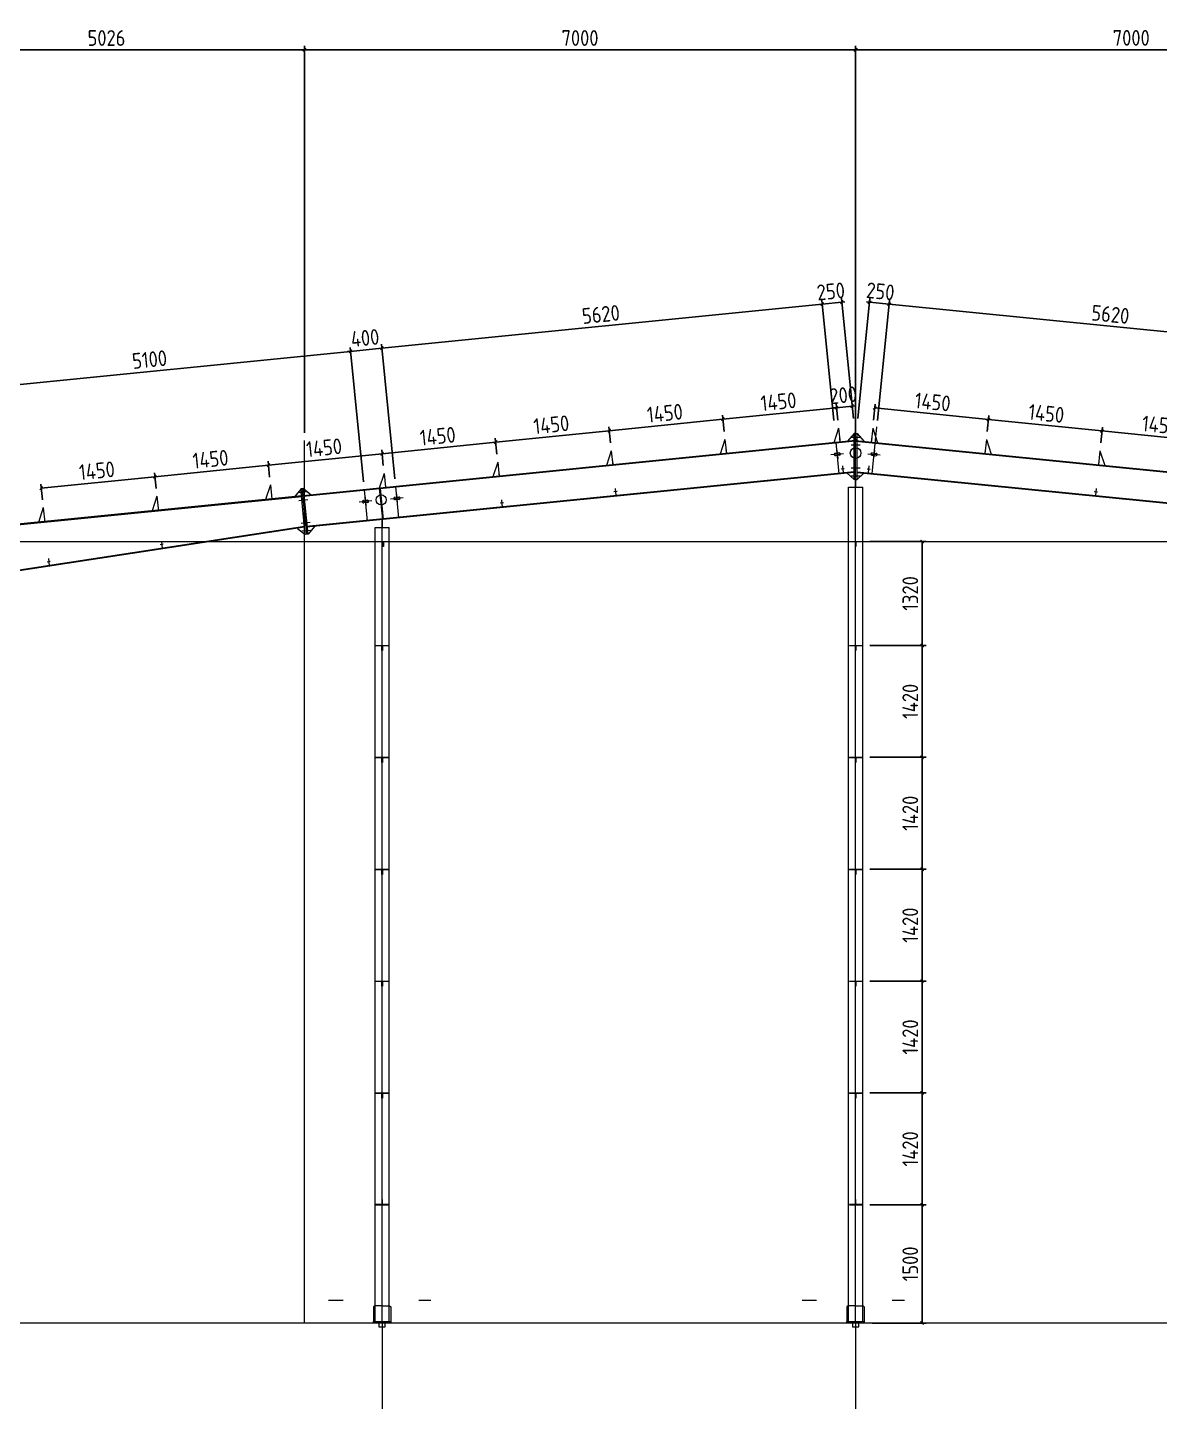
# Model space of a CAD drawing. Extents: x 485428 to 797698, y 56414 to 211814.
# Drawn here: x 643786 to 658162, y 91900 to 109341 of the extents above; entities that cross this region are included whole.
import ezdxf

# ---------------------------------------------------------------- set-up
doc = ezdxf.new("R2010")
doc.units = 0
doc.header["$LTSCALE"] = 1000
doc.header["$MEASUREMENT"] = 0
doc.layers.add('AXIS', color=3, linetype='Continuous')
doc.layers.add('DOTE', color=1, linetype='Continuous')
doc.styles.get("Standard").update_dxf_attribs({"font": 'gbenor.shx', "bigfont": 'gbcbig.shx'})
doc.dimstyles.get("Standard").update_dxf_attribs({"dimscale": 100, "dimtxt": 2, "dimasz": 0.4, "dimexe": 0.5, "dimexo": 1, "dimgap": 0.5, "dimtad": 1, "dimdec": 0, "dimzin": 0, "dimdsep": 46, "dimtxsty": 'Standard', "dimblk": 'ARCHTICK', "dimcen": 0.09, "dimadec": 0, "dimazin": 0, "dimtfac": 1, "dimtdec": 0, "dimtix": 1, "dimtmove": 2, "dimatfit": 3, "dimfxl": 1, "dimtolj": 1, "dimtzin": 0, "dimarcsym": 0})

# ---------------------------------------------------------------- blocks, each defined once
blk = doc.blocks.new('_ArchTick')
at = {"color": 0, "linetype": 'ByBlock', "const_width": 0.4}
blk.add_lwpolyline([(-0.5, -0.5), (0.5, 0.5)], dxfattribs=at)
blk = doc.blocks.new('*D116')
at = {"color": 3, "lineweight": -2}
for p, q in [((642277, 105797), (642277, 109107)), ((642277, 109057), (647303, 109057)), ((647303, 104197), (647303, 109107))]:
    blk.add_line(p, q, dxfattribs=at)
at = {"layer": 'Defpoints', "color": 0}
for p in [(647303, 109057), (642277, 105697), (647303, 104097)]:
    blk.add_point(p, dxfattribs=at)
at = {"color": 3, "lineweight": -2, "xscale": 40, "yscale": 40, "zscale": 40, "rotation": 180}
blk.add_blockref('_ArchTick', (642277, 109057), dxfattribs=at)
at = {"color": 3, "lineweight": -2, "xscale": 40, "yscale": 40, "zscale": 40}
blk.add_blockref('_ArchTick', (647303, 109057), dxfattribs=at)
at = {"color": 0, "lineweight": 15, "insert": (644790, 109207), "char_height": 200, "attachment_point": 5}
blk.add_mtext('\\A1;5026', dxfattribs=at)
blk = doc.blocks.new('*D109')
at = {"color": 3, "lineweight": -2}
for p, q in [((654303, 104197), (654303, 109109)), ((654303, 109059), (661303, 109059)), ((661303, 103297), (661303, 109109))]:
    blk.add_line(p, q, dxfattribs=at)
at = {"layer": 'Defpoints', "color": 0}
for p in [(661303, 109059), (654303, 104097), (661303, 103197)]:
    blk.add_point(p, dxfattribs=at)
at = {"color": 3, "lineweight": -2, "xscale": 40, "yscale": 40, "zscale": 40, "rotation": 180}
blk.add_blockref('_ArchTick', (654303, 109059), dxfattribs=at)
at = {"color": 3, "lineweight": -2, "xscale": 40, "yscale": 40, "zscale": 40}
blk.add_blockref('_ArchTick', (661303, 109059), dxfattribs=at)
at = {"color": 0, "lineweight": 15, "insert": (657803, 109209), "char_height": 200, "attachment_point": 5}
blk.add_mtext('\\A1;7000', dxfattribs=at)
blk = doc.blocks.new('*D110')
at = {"color": 3, "lineweight": -2}
for p, q in [((647303, 104197), (647303, 109107)), ((647303, 109057), (654303, 109057)), ((654303, 104287), (654303, 109107))]:
    blk.add_line(p, q, dxfattribs=at)
at = {"layer": 'Defpoints', "color": 0}
for p in [(654303, 109057), (654303, 104187), (647303, 104097)]:
    blk.add_point(p, dxfattribs=at)
at = {"color": 3, "lineweight": -2, "xscale": 40, "yscale": 40, "zscale": 40, "rotation": 180}
blk.add_blockref('_ArchTick', (647303, 109057), dxfattribs=at)
at = {"color": 3, "lineweight": -2, "xscale": 40, "yscale": 40, "zscale": 40}
blk.add_blockref('_ArchTick', (654303, 109057), dxfattribs=at)
at = {"color": 0, "lineweight": 15, "insert": (650803, 109207), "char_height": 200, "attachment_point": 5}
blk.add_mtext('\\A1;7000', dxfattribs=at)
blk = doc.blocks.new('*D189')
at = {"color": 0, "lineweight": -2}
for p, q in [((654060, 104515), (654020, 104511)), ((654076, 104355), (654055, 104564)), ((654259, 104535), (654060, 104515)), ((654275, 104376), (654254, 104584)), ((654259, 104535), (654299, 104539))]:
    blk.add_line(p, q, dxfattribs=at)
at = {"layer": 'Defpoints', "color": 0}
for p in [(654060, 104515), (654086, 104256), (654285, 104276)]:
    blk.add_point(p, dxfattribs=at)
at = {"color": 0, "lineweight": -2, "xscale": 40, "yscale": 40, "zscale": 40}
for p, rotation in [((654060, 104515), 5.777421643196451), ((654259, 104535), 185.7774216431964)]:
    blk.add_blockref('_ArchTick', p, dxfattribs=dict(at, rotation=rotation))
at = {"color": 0, "lineweight": 15, "insert": (654145, 104674), "char_height": 200, "attachment_point": 5, "rotation": 5.7774}
blk.add_mtext('\\A1;200', dxfattribs=at)
blk = doc.blocks.new('*D190')
at = {"color": 3, "lineweight": -2}
for p, q in [((649748, 103923), (649727, 104126)), ((651175, 104223), (649732, 104077)), ((651191, 104067), (651170, 104272))]:
    blk.add_line(p, q, dxfattribs=at)
at = {"layer": 'Defpoints', "color": 0}
for p in [(649732, 104077), (651201, 103968), (649758, 103823)]:
    blk.add_point(p, dxfattribs=at)
at = {"color": 3, "lineweight": -2, "xscale": 40, "yscale": 40, "zscale": 40}
for p, rotation in [((651175, 104223), 5.777421643287681), ((649732, 104077), 185.7774216432877)]:
    blk.add_blockref('_ArchTick', p, dxfattribs=dict(at, rotation=rotation))
at = {"color": 0, "lineweight": 15, "insert": (650439, 104299), "char_height": 200, "attachment_point": 5, "rotation": 5.7774}
blk.add_mtext('\\A1;1450', dxfattribs=at)
blk = doc.blocks.new('*D191')
at = {"color": 3, "lineweight": -2}
for p, q in [((649748, 103923), (649727, 104126)), ((648305, 103779), (648285, 103980)), ((649732, 104077), (648290, 103931))]:
    blk.add_line(p, q, dxfattribs=at)
at = {"layer": 'Defpoints', "color": 0}
for p in [(648290, 103931), (649758, 103823), (648315, 103679)]:
    blk.add_point(p, dxfattribs=at)
at = {"color": 3, "lineweight": -2, "xscale": 40, "yscale": 40, "zscale": 40}
for p, rotation in [((648290, 103931), 185.7774216432877), ((649732, 104077), 5.777421643287681)]:
    blk.add_blockref('_ArchTick', p, dxfattribs=dict(at, rotation=rotation))
at = {"color": 0, "lineweight": 15, "insert": (648996, 104153), "char_height": 200, "attachment_point": 5, "rotation": 5.7774}
blk.add_mtext('\\A1;1450', dxfattribs=at)
blk = doc.blocks.new('*D192')
at = {"color": 3, "lineweight": -2}
for p, q in [((648305, 103779), (648285, 103980)), ((646862, 103634), (646842, 103834)), ((648290, 103931), (646847, 103785))]:
    blk.add_line(p, q, dxfattribs=at)
at = {"layer": 'Defpoints', "color": 0}
for p in [(646847, 103785), (648315, 103679), (646872, 103535)]:
    blk.add_point(p, dxfattribs=at)
at = {"color": 3, "lineweight": -2, "xscale": 40, "yscale": 40, "zscale": 40}
for p, rotation in [((648290, 103931), 5.777421643287681), ((646847, 103785), 185.7774216432877)]:
    blk.add_blockref('_ArchTick', p, dxfattribs=dict(at, rotation=rotation))
at = {"color": 0, "lineweight": 15, "insert": (647553, 104007), "char_height": 200, "attachment_point": 5, "rotation": 5.7774}
blk.add_mtext('\\A1;1450', dxfattribs=at)
blk = doc.blocks.new('*D193')
at = {"color": 3, "lineweight": -2}
for p, q in [((646847, 103785), (645404, 103639)), ((646862, 103634), (646842, 103834)), ((645420, 103490), (645399, 103689))]:
    blk.add_line(p, q, dxfattribs=at)
at = {"layer": 'Defpoints', "color": 0}
for p in [(645404, 103639), (646872, 103535), (645430, 103390)]:
    blk.add_point(p, dxfattribs=at)
at = {"color": 3, "lineweight": -2, "xscale": 40, "yscale": 40, "zscale": 40}
for p, rotation in [((646847, 103785), 5.777421643287681), ((645404, 103639), 185.7774216432877)]:
    blk.add_blockref('_ArchTick', p, dxfattribs=dict(at, rotation=rotation))
at = {"color": 0, "lineweight": 15, "insert": (646111, 103861), "char_height": 200, "attachment_point": 5, "rotation": 5.7774}
blk.add_mtext('\\A1;1450', dxfattribs=at)
blk = doc.blocks.new('*D194')
at = {"color": 3, "lineweight": -2}
for p, q in [((645404, 103639), (643962, 103493)), ((645420, 103490), (645399, 103689)), ((643977, 103346), (643957, 103543))]:
    blk.add_line(p, q, dxfattribs=at)
at = {"layer": 'Defpoints', "color": 0}
for p in [(643962, 103493), (643987, 103246), (645430, 103390)]:
    blk.add_point(p, dxfattribs=at)
at = {"color": 3, "lineweight": -2, "xscale": 40, "yscale": 40, "zscale": 40}
for p, rotation in [((645404, 103639), 5.777421643287681), ((643962, 103493), 185.7774216432877)]:
    blk.add_blockref('_ArchTick', p, dxfattribs=dict(at, rotation=rotation))
at = {"color": 0, "lineweight": 15, "insert": (644668, 103715), "char_height": 200, "attachment_point": 5, "rotation": 5.7774}
blk.add_mtext('\\A1;1450', dxfattribs=at)
blk = doc.blocks.new('*D195')
at = {"color": 3, "lineweight": -2}
for p, q in [((654530, 104355), (654551, 104561)), ((654546, 104511), (655989, 104365)), ((655973, 104211), (655994, 104415))]:
    blk.add_line(p, q, dxfattribs=at)
at = {"layer": 'Defpoints', "color": 0}
for p in [(655989, 104365), (654520, 104256), (655963, 104112)]:
    blk.add_point(p, dxfattribs=at)
at = {"color": 3, "lineweight": -2, "xscale": 40, "yscale": 40, "zscale": 40}
for p, rotation in [((654546, 104511), 174.2225783567123), ((655989, 104365), 354.2225783567123)]:
    blk.add_blockref('_ArchTick', p, dxfattribs=dict(at, rotation=rotation))
at = {"color": 0, "lineweight": 15, "insert": (655282, 104587), "char_height": 200, "attachment_point": 5, "rotation": 354.2226}
blk.add_mtext('\\A1;1450', dxfattribs=at)
blk = doc.blocks.new('*D196')
at = {"color": 3, "lineweight": -2}
for p, q in [((655973, 104211), (655994, 104415)), ((655989, 104365), (657431, 104219)), ((657416, 104067), (657436, 104269))]:
    blk.add_line(p, q, dxfattribs=at)
at = {"layer": 'Defpoints', "color": 0}
for p in [(657431, 104219), (655963, 104112), (657406, 103968)]:
    blk.add_point(p, dxfattribs=at)
at = {"color": 3, "lineweight": -2, "xscale": 40, "yscale": 40, "zscale": 40}
for p, rotation in [((655989, 104365), 174.2225783567123), ((657431, 104219), 354.2225783567123)]:
    blk.add_blockref('_ArchTick', p, dxfattribs=dict(at, rotation=rotation))
at = {"color": 0, "lineweight": 15, "insert": (656725, 104441), "char_height": 200, "attachment_point": 5, "rotation": 354.2226}
blk.add_mtext('\\A1;1450', dxfattribs=at)
blk = doc.blocks.new('*D197')
at = {"color": 3, "lineweight": -2}
for p, q in [((657416, 104067), (657436, 104269)), ((657431, 104219), (658874, 104073)), ((658859, 103923), (658879, 104123))]:
    blk.add_line(p, q, dxfattribs=at)
at = {"layer": 'Defpoints', "color": 0}
for p in [(657406, 103968), (658874, 104073), (658849, 103823)]:
    blk.add_point(p, dxfattribs=at)
at = {"color": 3, "lineweight": -2, "xscale": 40, "yscale": 40, "zscale": 40}
for p, rotation in [((657431, 104219), 174.2225783567123), ((658874, 104073), 354.2225783567123)]:
    blk.add_blockref('_ArchTick', p, dxfattribs=dict(at, rotation=rotation))
at = {"color": 0, "lineweight": 15, "insert": (658168, 104295), "char_height": 200, "attachment_point": 5, "rotation": 354.2226}
blk.add_mtext('\\A1;1450', dxfattribs=at)
blk = doc.blocks.new('*D202')
at = {"color": 3, "lineweight": -2}
for p, q in [((654331, 104376), (654484, 105904)), ((654580, 104351), (654733, 105879)), ((654479, 105854), (654439, 105858)), ((654479, 105854), (654728, 105829)), ((654728, 105829), (654768, 105825))]:
    blk.add_line(p, q, dxfattribs=at)
at = {"layer": 'Defpoints', "color": 0}
for p in [(654728, 105829), (654321, 104276), (654570, 104251)]:
    blk.add_point(p, dxfattribs=at)
at = {"color": 3, "lineweight": -2, "xscale": 40, "yscale": 40, "zscale": 40}
for p, rotation in [((654479, 105854), 354.2894068625083), ((654728, 105829), 174.2894068625083)]:
    blk.add_blockref('_ArchTick', p, dxfattribs=dict(at, rotation=rotation))
at = {"color": 0, "lineweight": 15, "insert": (654618, 105991), "char_height": 200, "attachment_point": 5, "rotation": 354.2894}
blk.add_mtext('\\A1;250', dxfattribs=at)
blk = doc.blocks.new('*D203')
at = {"color": 3, "lineweight": -2}
for p, q in [((654580, 104351), (654733, 105879)), ((654728, 105829), (660320, 105270)), ((660154, 103612), (660325, 105320))]:
    blk.add_line(p, q, dxfattribs=at)
at = {"layer": 'Defpoints', "color": 0}
for p in [(660320, 105270), (654570, 104251), (660144, 103513)]:
    blk.add_point(p, dxfattribs=at)
at = {"color": 3, "lineweight": -2, "xscale": 40, "yscale": 40, "zscale": 40}
for p, rotation in [((654728, 105829), 174.289406862425), ((660320, 105270), 354.2894068624249)]:
    blk.add_blockref('_ArchTick', p, dxfattribs=dict(at, rotation=rotation))
at = {"color": 0, "lineweight": 15, "insert": (657539, 105699), "char_height": 200, "attachment_point": 5, "rotation": 354.2894}
blk.add_mtext('\\A1;5620', dxfattribs=at)
blk = doc.blocks.new('*D187')
at = {"color": 3, "lineweight": -2}
for p, q in [((654027, 104351), (653874, 105879)), ((654275, 104376), (654123, 105904)), ((653879, 105829), (653839, 105825)), ((654128, 105854), (653879, 105829)), ((654128, 105854), (654167, 105858))]:
    blk.add_line(p, q, dxfattribs=at)
at = {"layer": 'Defpoints', "color": 0}
for p in [(653879, 105829), (654037, 104251), (654285, 104276)]:
    blk.add_point(p, dxfattribs=at)
at = {"color": 3, "lineweight": -2, "xscale": 40, "yscale": 40, "zscale": 40}
for p, rotation in [((654128, 105854), 185.7105931374917), ((653879, 105829), 5.710593137491643)]:
    blk.add_blockref('_ArchTick', p, dxfattribs=dict(at, rotation=rotation))
at = {"color": 0, "lineweight": 15, "insert": (653988, 105991), "char_height": 200, "attachment_point": 5, "rotation": 5.7106}
blk.add_mtext('\\A1;250', dxfattribs=at)
blk = doc.blocks.new('*D188')
at = {"color": 3, "lineweight": -2}
for p, q in [((647889, 105230), (647849, 105226)), ((648055, 103573), (647884, 105280)), ((648287, 105270), (647889, 105230)), ((648453, 103612), (648282, 105320)), ((648287, 105270), (648327, 105274))]:
    blk.add_line(p, q, dxfattribs=at)
at = {"layer": 'Defpoints', "color": 0}
for p in [(647889, 105230), (648065, 103473), (648463, 103513)]:
    blk.add_point(p, dxfattribs=at)
at = {"color": 3, "lineweight": -2, "xscale": 40, "yscale": 40, "zscale": 40}
for p, rotation in [((647889, 105230), 5.710593137993229), ((648287, 105270), 185.7105931379932)]:
    blk.add_blockref('_ArchTick', p, dxfattribs=dict(at, rotation=rotation))
at = {"color": 0, "lineweight": 15, "insert": (648073, 105400), "char_height": 200, "attachment_point": 5, "rotation": 5.7106}
blk.add_mtext('\\A1;400', dxfattribs=at)
blk = doc.blocks.new('*D217')
at = {"color": 3, "lineweight": -2}
for p, q in [((654060, 104515), (652618, 104369)), ((654076, 104355), (654055, 104564)), ((652634, 104211), (652613, 104418))]:
    blk.add_line(p, q, dxfattribs=at)
at = {"layer": 'Defpoints', "color": 0}
for p in [(652618, 104369), (654086, 104256), (652644, 104112)]:
    blk.add_point(p, dxfattribs=at)
at = {"color": 3, "lineweight": -2, "xscale": 40, "yscale": 40, "zscale": 40}
for p, rotation in [((654060, 104515), 5.777421643287681), ((652618, 104369), 185.7774216432877)]:
    blk.add_blockref('_ArchTick', p, dxfattribs=dict(at, rotation=rotation))
at = {"color": 0, "lineweight": 15, "insert": (653324, 104591), "char_height": 200, "attachment_point": 5, "rotation": 5.7774}
blk.add_mtext('\\A1;1450', dxfattribs=at)
blk = doc.blocks.new('*D218')
at = {"color": 3, "lineweight": -2}
for p, q in [((652618, 104369), (651175, 104223)), ((652634, 104211), (652613, 104418)), ((651191, 104067), (651170, 104272))]:
    blk.add_line(p, q, dxfattribs=at)
at = {"layer": 'Defpoints', "color": 0}
for p in [(651175, 104223), (651201, 103968), (652644, 104112)]:
    blk.add_point(p, dxfattribs=at)
at = {"color": 3, "lineweight": -2, "xscale": 40, "yscale": 40, "zscale": 40}
for p, rotation in [((652618, 104369), 5.777421643287681), ((651175, 104223), 185.7774216432877)]:
    blk.add_blockref('_ArchTick', p, dxfattribs=dict(at, rotation=rotation))
at = {"color": 0, "lineweight": 15, "insert": (651881, 104445), "char_height": 200, "attachment_point": 5, "rotation": 5.7774}
blk.add_mtext('\\A1;1450', dxfattribs=at)
blk = doc.blocks.new('*D215')
at = {"color": 3, "lineweight": -2}
for p, q in [((654027, 104351), (653874, 105879)), ((653879, 105829), (648287, 105270)), ((648453, 103612), (648282, 105320))]:
    blk.add_line(p, q, dxfattribs=at)
at = {"layer": 'Defpoints', "color": 0}
for p in [(648287, 105270), (654037, 104251), (648463, 103513)]:
    blk.add_point(p, dxfattribs=at)
at = {"color": 3, "lineweight": -2, "xscale": 40, "yscale": 40, "zscale": 40}
for p, rotation in [((653879, 105829), 5.710593137993198), ((648287, 105270), 185.7105931379932)]:
    blk.add_blockref('_ArchTick', p, dxfattribs=dict(at, rotation=rotation))
at = {"color": 0, "lineweight": 15, "insert": (651068, 105699), "char_height": 200, "attachment_point": 5, "rotation": 5.7106}
blk.add_mtext('\\A1;5620', dxfattribs=at)
blk = doc.blocks.new('*D216')
at = {"color": 3, "lineweight": -2}
for p, q in [((647889, 105230), (642814, 104723)), ((648055, 103573), (647884, 105280)), ((642980, 103065), (642809, 104773))]:
    blk.add_line(p, q, dxfattribs=at)
at = {"layer": 'Defpoints', "color": 0}
for p in [(642814, 104723), (648065, 103473), (642990, 102966)]:
    blk.add_point(p, dxfattribs=at)
at = {"color": 3, "lineweight": -2, "xscale": 40, "yscale": 40, "zscale": 40}
for p, rotation in [((647889, 105230), 5.710593137993198), ((642814, 104723), 185.7105931379932)]:
    blk.add_blockref('_ArchTick', p, dxfattribs=dict(at, rotation=rotation))
at = {"color": 0, "lineweight": 15, "insert": (645337, 105126), "char_height": 200, "attachment_point": 5, "rotation": 5.7106}
blk.add_mtext('\\A1;5100', dxfattribs=at)
blk = doc.blocks.new('*D3366')
at = {"color": 3, "lineweight": -2}
for p, q in [((654483, 94397), (655197, 94397)), ((655147, 92897), (655147, 94397)), ((654513, 92897), (655197, 92897))]:
    blk.add_line(p, q, dxfattribs=at)
at = {"layer": 'Defpoints', "color": 0}
for p in [(654383, 94397), (655147, 94397), (654413, 92897)]:
    blk.add_point(p, dxfattribs=at)
at = {"color": 3, "lineweight": -2, "xscale": 40, "yscale": 40, "zscale": 40}
for p, rotation in [((655147, 94397), 90), ((655147, 92897), 270)]:
    blk.add_blockref('_ArchTick', p, dxfattribs=dict(at, rotation=rotation))
at = {"color": 0, "lineweight": 15, "insert": (654997, 93647), "char_height": 200, "attachment_point": 5, "rotation": 90}
blk.add_mtext('\\A1;1500', dxfattribs=at)
blk = doc.blocks.new('*D3367')
at = {"color": 3, "lineweight": -2}
for p, q in [((654483, 95817), (655197, 95817)), ((655147, 94397), (655147, 95817)), ((654483, 94397), (655197, 94397))]:
    blk.add_line(p, q, dxfattribs=at)
at = {"layer": 'Defpoints', "color": 0}
for p in [(654383, 95817), (655147, 95817), (654383, 94397)]:
    blk.add_point(p, dxfattribs=at)
at = {"color": 3, "lineweight": -2, "xscale": 40, "yscale": 40, "zscale": 40}
for p, rotation in [((655147, 95817), 90), ((655147, 94397), 270)]:
    blk.add_blockref('_ArchTick', p, dxfattribs=dict(at, rotation=rotation))
at = {"color": 0, "lineweight": 15, "insert": (654997, 95107), "char_height": 200, "attachment_point": 5, "rotation": 90}
blk.add_mtext('\\A1;1420', dxfattribs=at)
blk = doc.blocks.new('*D3368')
at = {"color": 3, "lineweight": -2}
for p, q in [((654483, 97237), (655197, 97237)), ((655147, 95817), (655147, 97237)), ((654483, 95817), (655197, 95817))]:
    blk.add_line(p, q, dxfattribs=at)
at = {"layer": 'Defpoints', "color": 0}
for p in [(654383, 97237), (655147, 97237), (654383, 95817)]:
    blk.add_point(p, dxfattribs=at)
at = {"color": 3, "lineweight": -2, "xscale": 40, "yscale": 40, "zscale": 40}
for p, rotation in [((655147, 97237), 90), ((655147, 95817), 270)]:
    blk.add_blockref('_ArchTick', p, dxfattribs=dict(at, rotation=rotation))
at = {"color": 0, "lineweight": 15, "insert": (654997, 96527), "char_height": 200, "attachment_point": 5, "rotation": 90}
blk.add_mtext('\\A1;1420', dxfattribs=at)
blk = doc.blocks.new('*D3369')
at = {"color": 3, "lineweight": -2}
for p, q in [((654483, 98657), (655197, 98657)), ((655147, 97237), (655147, 98657)), ((654483, 97237), (655197, 97237))]:
    blk.add_line(p, q, dxfattribs=at)
at = {"layer": 'Defpoints', "color": 0}
for p in [(654383, 98657), (655147, 98657), (654383, 97237)]:
    blk.add_point(p, dxfattribs=at)
at = {"color": 3, "lineweight": -2, "xscale": 40, "yscale": 40, "zscale": 40}
for p, rotation in [((655147, 98657), 90), ((655147, 97237), 270)]:
    blk.add_blockref('_ArchTick', p, dxfattribs=dict(at, rotation=rotation))
at = {"color": 0, "lineweight": 15, "insert": (654997, 97947), "char_height": 200, "attachment_point": 5, "rotation": 90}
blk.add_mtext('\\A1;1420', dxfattribs=at)
blk = doc.blocks.new('*D3370')
at = {"color": 3, "lineweight": -2}
for p, q in [((654483, 100077), (655197, 100077)), ((655147, 98657), (655147, 100077)), ((654483, 98657), (655197, 98657))]:
    blk.add_line(p, q, dxfattribs=at)
at = {"layer": 'Defpoints', "color": 0}
for p in [(654383, 100077), (655147, 100077), (654383, 98657)]:
    blk.add_point(p, dxfattribs=at)
at = {"color": 3, "lineweight": -2, "xscale": 40, "yscale": 40, "zscale": 40}
for p, rotation in [((655147, 100077), 90), ((655147, 98657), 270)]:
    blk.add_blockref('_ArchTick', p, dxfattribs=dict(at, rotation=rotation))
at = {"color": 0, "lineweight": 15, "insert": (654997, 99367), "char_height": 200, "attachment_point": 5, "rotation": 90}
blk.add_mtext('\\A1;1420', dxfattribs=at)
blk = doc.blocks.new('*D3371')
at = {"color": 3, "lineweight": -2}
for p, q in [((654483, 101497), (655197, 101497)), ((655147, 100077), (655147, 101497)), ((654483, 100077), (655197, 100077))]:
    blk.add_line(p, q, dxfattribs=at)
at = {"layer": 'Defpoints', "color": 0}
for p in [(654383, 101497), (655147, 101497), (654383, 100077)]:
    blk.add_point(p, dxfattribs=at)
at = {"color": 3, "lineweight": -2, "xscale": 40, "yscale": 40, "zscale": 40}
for p, rotation in [((655147, 101497), 90), ((655147, 100077), 270)]:
    blk.add_blockref('_ArchTick', p, dxfattribs=dict(at, rotation=rotation))
at = {"color": 0, "lineweight": 15, "insert": (654997, 100787), "char_height": 200, "attachment_point": 5, "rotation": 90}
blk.add_mtext('\\A1;1420', dxfattribs=at)
blk = doc.blocks.new('*D3372')
at = {"color": 3, "lineweight": -2}
for p, q in [((654483, 102817), (655197, 102817)), ((655147, 101497), (655147, 102817)), ((654483, 101497), (655197, 101497))]:
    blk.add_line(p, q, dxfattribs=at)
at = {"layer": 'Defpoints', "color": 0}
for p in [(654383, 102817), (655147, 102817), (654383, 101497)]:
    blk.add_point(p, dxfattribs=at)
at = {"color": 3, "lineweight": -2, "xscale": 40, "yscale": 40, "zscale": 40}
for p, rotation in [((655147, 102817), 90), ((655147, 101497), 270)]:
    blk.add_blockref('_ArchTick', p, dxfattribs=dict(at, rotation=rotation))
at = {"color": 0, "lineweight": 15, "insert": (654997, 102157), "char_height": 200, "attachment_point": 5, "rotation": 90}
blk.add_mtext('\\A1;1320', dxfattribs=at)

msp = doc.modelspace()

# ---------------------------------------------------------------- linework, layer by layer
at = {"color": 2, "lineweight": 15}
for p, q in [((654086.4, 104255.9), (654024.9, 104069.1)), ((654086.4, 104255.9), (654105.3, 104069.1)), ((654099.8, 104124.2), (654104.5, 104077.1)), ((654285.3, 104187), (654194, 104086)), ((654245.3, 104142), (654361.3, 104142)), ((654285.3, 103605), (654285.3, 104187)), ((654303.3, 104187), (654285.3, 104187)), ((654298.8, 104144.1), (654303.5, 104097)), ((654303.3, 103605), (654303.3, 104187)), ((654303.3, 104187), (654321.3, 104187)), ((654303.3, 103605), (654303.3, 104187)), ((654321.3, 103605), (654321.3, 104187)), ((654321.3, 104187), (654412.7, 104086)), ((654520.2, 104255.9), (654502.1, 104076.8)), ((654506.8, 104124.2), (654502.1, 104077.1)), ((654520.2, 104255.9), (654581.7, 104069.1)), ((651200.8, 103967.6), (651139.3, 103780.8)), ((651200.8, 103967.6), (651219.7, 103780.6)), ((652643.6, 104111.9), (652582.1, 103925.1)), ((652643.6, 104111.9), (652661.7, 103932.8)), ((652656.8, 103981.9), (652661.5, 103934.7)), ((654245.3, 104042), (654361.3, 104042)), ((655963, 104111.9), (655944.9, 103932.8)), ((655949.8, 103981.9), (655945.1, 103934.7)), ((655963, 104111.9), (656024.5, 103925.1)), ((657405.8, 103967.6), (657387.7, 103788.5)), ((657405.8, 103967.6), (657467.3, 103780.8)), ((649758, 103823.3), (649696.5, 103636.5)), ((649758, 103823.3), (649776.9, 103636.3)), ((651213.8, 103839.3), (651218.5, 103792.1)), ((654134.9, 103776.6), (654144, 103687.1)), ((654471.7, 103776.6), (654462.7, 103687.1)), ((657392.8, 103839.3), (657388.1, 103792.1)), ((648315.2, 103679), (648253.7, 103492.2)), ((648315.2, 103679), (648333.3, 103500)), ((649770.9, 103696.7), (649775.6, 103649.5)), ((654197.6, 103684.4), (654285.3, 103605)), ((654245.3, 103750), (654361.3, 103750)), ((654245.3, 103650), (654361.3, 103650)), ((654303.3, 103605), (654285.3, 103605)), ((654303.3, 103605), (654321.3, 103605)), ((654303.3, 103605), (654303.3, 103505)), ((654409.1, 103684.4), (654321.3, 103605)), ((646872.4, 103534.8), (646810.9, 103348)), ((646872.4, 103534.8), (646890.5, 103355.7)), ((647256.5, 103482.7), (647175.9, 103384.2)), ((647336.6, 103445.5), (647221.2, 103434)), ((647292.4, 103487.6), (647256.6, 103484)), ((647314.3, 102906.9), (647256.6, 103484)), ((647332.2, 102908.7), (647274.5, 103485.8)), ((647350.1, 102910.5), (647292.4, 103487.6)), ((647390.9, 103405.7), (647292.4, 103486.3)), ((648298.3, 103094.5), (648258.5, 103492.5)), ((648308.3, 103095.5), (648268.5, 103493.5)), ((648327.9, 103554.1), (648332.6, 103506.9)), ((651249.3, 103488.1), (651258.4, 103398.5)), ((654213.3, 103505), (654393.3, 103505)), ((657357.3, 103488.1), (657348.3, 103398.5)), ((643986.8, 103246.2), (643925.3, 103059.4)), ((645429.6, 103390.5), (645368.1, 103203.7)), ((645429.6, 103390.5), (645448.7, 103201.4)), ((647346.6, 103346), (647231.2, 103334.5)), ((649806.5, 103343.8), (649815.6, 103254.2)), ((643986.9, 103244.5), (644006.1, 103055.5)), ((648290.3, 103095), (648290.3, 102995)), ((647216.4, 102981.3), (647314.3, 102905.6)), ((647375.5, 103057.5), (647260, 103045.9)), ((647385.4, 102957.9), (647270, 102946.4)), ((647350.1, 102910.5), (647314.3, 102906.9)), ((647430.7, 103007.7), (647350.1, 102909.2)), ((645487.5, 102818.4), (645496.5, 102728.7)), ((648223.3, 102811), (648223.3, 102817)), ((648223.3, 102817), (648303.3, 102817)), ((648383.3, 102811), (648223.3, 102811)), ((648300.3, 102751), (648300.3, 102811)), ((648300.3, 102811), (648306.3, 102811)), ((648303.3, 102751), (648300.3, 102751)), ((648303.3, 102817), (648383.3, 102817)), ((648303.3, 102817), (648383.3, 102817)), ((648306.3, 102751), (648303.3, 102751)), ((648306.3, 102811), (648306.3, 102751)), ((648383.3, 102817), (648383.3, 102811)), ((654223.3, 102811), (654223.3, 102817)), ((654223.3, 102817), (654303.3, 102817)), ((654383.3, 102811), (654223.3, 102811)), ((654300.3, 102751), (654300.3, 102811)), ((654300.3, 102811), (654306.3, 102811)), ((654303.3, 102751), (654300.3, 102751)), ((654303.3, 102817), (654383.3, 102817)), ((654303.3, 102817), (654383.3, 102817)), ((654306.3, 102751), (654303.3, 102751)), ((654306.3, 102811), (654306.3, 102751)), ((654383.3, 102817), (654383.3, 102811)), ((644052.3, 102599), (644061.3, 102509.3)), ((648210.3, 101491), (648210.3, 101497)), ((648210.3, 101497), (648290.3, 101497)), ((648370.3, 101491), (648210.3, 101491)), ((648287.3, 101431), (648287.3, 101491)), ((648287.3, 101491), (648293.3, 101491)), ((648290.3, 101431), (648287.3, 101431)), ((648290.3, 101497), (648370.3, 101497)), ((648293.3, 101431), (648290.3, 101431)), ((648293.3, 101491), (648293.3, 101431)), ((648370.3, 101497), (648370.3, 101491)), ((654223.3, 101491), (654223.3, 101497)), ((654223.3, 101497), (654303.3, 101497)), ((654383.3, 101491), (654223.3, 101491)), ((654300.3, 101431), (654300.3, 101491)), ((654300.3, 101491), (654306.3, 101491)), ((654303.3, 101431), (654300.3, 101431)), ((654303.3, 101497), (654383.3, 101497)), ((654306.3, 101431), (654303.3, 101431)), ((654306.3, 101491), (654306.3, 101431)), ((654383.3, 101497), (654383.3, 101491)), ((648210.3, 100071), (648210.3, 100077)), ((648210.3, 100077), (648290.3, 100077)), ((648370.3, 100071), (648210.3, 100071)), ((648287.3, 100011), (648287.3, 100071)), ((648287.3, 100071), (648293.3, 100071)), ((648290.3, 100011), (648287.3, 100011)), ((648290.3, 100077), (648370.3, 100077)), ((648293.3, 100011), (648290.3, 100011)), ((648293.3, 100071), (648293.3, 100011)), ((648370.3, 100077), (648370.3, 100071)), ((654223.3, 100071), (654223.3, 100077)), ((654223.3, 100077), (654303.3, 100077)), ((654383.3, 100071), (654223.3, 100071)), ((654300.3, 100011), (654300.3, 100071)), ((654300.3, 100071), (654306.3, 100071)), ((654303.3, 100011), (654300.3, 100011)), ((654303.3, 100077), (654383.3, 100077)), ((654306.3, 100011), (654303.3, 100011)), ((654306.3, 100071), (654306.3, 100011)), ((654383.3, 100077), (654383.3, 100071)), ((648210.3, 98651), (648210.3, 98657)), ((648210.3, 98657), (648290.3, 98657)), ((648370.3, 98651), (648210.3, 98651)), ((648287.3, 98591), (648287.3, 98651)), ((648287.3, 98651), (648293.3, 98651)), ((648290.3, 98591), (648287.3, 98591)), ((648290.3, 98657), (648370.3, 98657)), ((648293.3, 98591), (648290.3, 98591)), ((648293.3, 98651), (648293.3, 98591)), ((648370.3, 98657), (648370.3, 98651)), ((654223.3, 98651), (654223.3, 98657)), ((654223.3, 98657), (654303.3, 98657)), ((654383.3, 98651), (654223.3, 98651)), ((654300.3, 98591), (654300.3, 98651)), ((654300.3, 98651), (654306.3, 98651)), ((654303.3, 98591), (654300.3, 98591)), ((654303.3, 98657), (654383.3, 98657)), ((654306.3, 98591), (654303.3, 98591)), ((654306.3, 98651), (654306.3, 98591)), ((654383.3, 98657), (654383.3, 98651)), ((648210.3, 97231), (648210.3, 97237)), ((648210.3, 97237), (648290.3, 97237)), ((648370.3, 97231), (648210.3, 97231)), ((648287.3, 97171), (648287.3, 97231)), ((648287.3, 97231), (648293.3, 97231)), ((648290.3, 97171), (648287.3, 97171)), ((648290.3, 97237), (648370.3, 97237)), ((648293.3, 97171), (648290.3, 97171)), ((648293.3, 97231), (648293.3, 97171)), ((648370.3, 97237), (648370.3, 97231)), ((654223.3, 97231), (654223.3, 97237)), ((654223.3, 97237), (654303.3, 97237)), ((654383.3, 97231), (654223.3, 97231)), ((654300.3, 97171), (654300.3, 97231)), ((654300.3, 97231), (654306.3, 97231)), ((654303.3, 97171), (654300.3, 97171)), ((654303.3, 97237), (654383.3, 97237)), ((654306.3, 97171), (654303.3, 97171)), ((654306.3, 97231), (654306.3, 97171)), ((654383.3, 97237), (654383.3, 97231)), ((648210.3, 95811), (648210.3, 95817)), ((648210.3, 95817), (648290.3, 95817)), ((648370.3, 95811), (648210.3, 95811)), ((648287.3, 95751), (648287.3, 95811)), ((648287.3, 95811), (648293.3, 95811)), ((648290.3, 95751), (648287.3, 95751)), ((648290.3, 95817), (648370.3, 95817)), ((648293.3, 95751), (648290.3, 95751)), ((648293.3, 95811), (648293.3, 95751)), ((648370.3, 95817), (648370.3, 95811)), ((654223.3, 95811), (654223.3, 95817)), ((654223.3, 95817), (654303.3, 95817)), ((654383.3, 95811), (654223.3, 95811)), ((654300.3, 95751), (654300.3, 95811)), ((654300.3, 95811), (654306.3, 95811)), ((654303.3, 95751), (654300.3, 95751)), ((654303.3, 95817), (654383.3, 95817)), ((654306.3, 95751), (654303.3, 95751)), ((654306.3, 95811), (654306.3, 95751)), ((654383.3, 95817), (654383.3, 95811)), ((648370.3, 94403), (648210.3, 94403)), ((648210.3, 94403), (648210.3, 94397)), ((648210.3, 94397), (648290.3, 94397)), ((648290.3, 94463), (648287.3, 94463)), ((648287.3, 94463), (648287.3, 94403)), ((648287.3, 94403), (648293.3, 94403)), ((648293.3, 94463), (648290.3, 94463)), ((648290.3, 94397), (648370.3, 94397)), ((648293.3, 94403), (648293.3, 94463)), ((648370.3, 94397), (648370.3, 94403)), ((654383.3, 94403), (654223.3, 94403)), ((654223.3, 94403), (654223.3, 94397)), ((654223.3, 94397), (654303.3, 94397)), ((654303.3, 94463), (654300.3, 94463)), ((654300.3, 94463), (654300.3, 94403)), ((654300.3, 94403), (654306.3, 94403)), ((654306.3, 94463), (654303.3, 94463)), ((654303.3, 94397), (654383.3, 94397)), ((654306.3, 94403), (654306.3, 94463)), ((654383.3, 94397), (654383.3, 94403)), ((648195.3, 93117), (648180.3, 93102)), ((648180.3, 93102), (648180.3, 92917)), ((648290.3, 93117), (648195.3, 93117)), ((648290.3, 93117), (648385.3, 93117)), ((648385.3, 93117), (648400.3, 93102)), ((648400.3, 93102), (648400.3, 92917)), ((654208.3, 93117), (654193.3, 93102)), ((654193.3, 93102), (654193.3, 92917)), ((654303.3, 93117), (654208.3, 93117)), ((654303.3, 93117), (654398.3, 93117)), ((654398.3, 93117), (654413.3, 93102)), ((654413.3, 93102), (654413.3, 92917)), ((648180.3, 92897), (648180.3, 92917)), ((648180.3, 92917), (648400.3, 92917)), ((648400.3, 92897), (648180.3, 92897)), ((648400.3, 92917), (648400.3, 92897)), ((654193.3, 92897), (654193.3, 92917)), ((654193.3, 92917), (654413.3, 92917)), ((654413.3, 92897), (654193.3, 92897)), ((654413.3, 92917), (654413.3, 92897))]:
    msp.add_line(p, q, dxfattribs=at)
at = {"color": 1, "lineweight": 15}
for p, q in [((654512.2, 103674.1), (654571.9, 104271.1)), ((654094.4, 103674.1), (654054.6, 104072.1)), ((648104.3, 103075.1), (648064.5, 103473.1)), ((648303.3, 103095), (648263.5, 103493)), ((648502.3, 103114.9), (648462.5, 103512.9)), ((648250.3, 92897), (648250.3, 92847)), ((648250.3, 92847), (648330.3, 92847)), ((648330.3, 92847), (648330.3, 92897)), ((654263.3, 92897), (654263.3, 92847)), ((654263.3, 92847), (654343.3, 92847)), ((654343.3, 92847), (654343.3, 92897))]:
    msp.add_line(p, q, dxfattribs=at)
at = {"lineweight": 15}
for p, q in [((654303.3, 104097), (647288.3, 103396.8)), ((654303.3, 104088.9), (647289.1, 103388.8)), ((654064.4, 103977.6), (654075.3, 103868.1)), ((654303.3, 104097), (661336.2, 103395)), ((654303.3, 104088.9), (661304.5, 103390.1)), ((654542.2, 103977.6), (654531.3, 103868.1)), ((654149.5, 103930.8), (653990.3, 103914.9)), ((654093.2, 103940.3), (654043.5, 103935.3)), ((654096.2, 103910.4), (654046.5, 103905.5)), ((654457.2, 103930.8), (654616.4, 103914.9)), ((654510.4, 103910.4), (654560.1, 103905.5)), ((654513.4, 103940.3), (654563.1, 103935.3)), ((654285.3, 103701.2), (647327.3, 103006.7)), ((654285.3, 103693.2), (647328.1, 102998.7)), ((654158.8, 103738.8), (654119, 103734.8)), ((654303.3, 103703), (654303.3, 103703)), ((654303.3, 103703), (654303.3, 103703)), ((654321.3, 103701.2), (661266.3, 103008)), ((654321.3, 103693.2), (661301.3, 102996.5)), ((654447.8, 103738.8), (654487.6, 103734.8)), ((651273.2, 103450.2), (651233.4, 103446.3)), ((657333.4, 103450.2), (657373.2, 103446.3)), ((647270.4, 103395), (642277.3, 102897)), ((647271.4, 103385), (642278.3, 102887)), ((648159, 103331.8), (647999.8, 103315.9)), ((648102.8, 103341.2), (648053.1, 103336.3)), ((648105.8, 103311.4), (648056, 103306.4)), ((648074, 103378.6), (648084.9, 103269.1)), ((648557, 103371.6), (648397.8, 103355.7)), ((648500.8, 103381), (648451.1, 103376.1)), ((648503.8, 103351.2), (648454.1, 103346.2)), ((648472, 103418.4), (648482.9, 103308.9)), ((649830.4, 103306), (649790.6, 103302)), ((647304.3, 103006.4), (642526.8, 102278.7)), ((647305.3, 102996.5), (642528.3, 102268.8)), ((648200.3, 102995), (648380.3, 102995)), ((629269.3, 102817), (666274.7, 102817)), ((645511.3, 102781.6), (645471.7, 102775.5)), ((644076.1, 102562.2), (644036.5, 102556.1)), ((647609.9, 93187.3), (647793.8, 93187.3)), ((648755.9, 93187.3), (648908.8, 93187.3)), ((653622.9, 93187.3), (653806.8, 93187.3)), ((654768.9, 93187.3), (654921.8, 93187.3)), ((666328.3, 92897), (622645.3, 92897))]:
    msp.add_line(p, q, dxfattribs=at)
for centre, radius in [((654303.3, 103939), 67.8), ((648278.4, 103344.1), 64.3)]:
    msp.add_circle(centre, radius, dxfattribs=at)
for centre, start, end in [((654045, 103920.4), 95.71059, 275.71059), ((654094.7, 103925.4), 275.71059, 95.71059), ((654511.9, 103925.4), 84.28941, 264.28941), ((654561.6, 103920.4), 264.28941, 84.28941), ((648054.6, 103321.3), 95.71059, 275.71059), ((648104.3, 103326.3), 275.71059, 95.71059), ((648452.6, 103361.1), 95.71059, 275.71059), ((648502.3, 103366.1), 275.71059, 95.71059)]:
    msp.add_arc(centre, 15, start, end, dxfattribs=at)
at = {"layer": 'AXIS', "lineweight": 15}
for p, q in [((648290.3, 92897), (648290.3, 88897)), ((654303.3, 92897), (654303.3, 88897))]:
    msp.add_line(p, q, dxfattribs=at)
at = {"layer": 'DOTE', "lineweight": 15}
for p, q in [((647303.3, 92897), (647303.3, 104097)), ((654303.3, 92897), (654303.3, 104097)), ((648290.3, 92897), (648290.3, 103095))]:
    msp.add_line(p, q, dxfattribs=at)
at = {"layer": 'DOTE', "color": 0, "lineweight": 15}
for p, q in [((654213.3, 92917), (654213.3, 103505)), ((654393.3, 92917), (654393.3, 103505)), ((648200.3, 92917), (648200.3, 102995)), ((648380.3, 92917), (648380.3, 102995))]:
    msp.add_line(p, q, dxfattribs=at)

# ---------------------------------------------------------------- dimensions: what is measured, and where the dimension line sits
at = {"lineweight": 15}
for base, p1, p2, picture, middle in [((647303.3, 109057.4), (642277.3, 105697), (647303.3, 104097), '*D116', (644790.3, 109207.4)), ((654303.3, 109057.4), (647303.3, 104097), (654303.3, 104187), '*D110', (650803.3, 109207.4)), ((661303.3, 109059.4), (654303.3, 104097), (661303.3, 103197.3), '*D109', (657803.3, 109209.4))]:
    dim = msp.add_linear_dim(base=base, p1=p1, p2=p2, dimstyle='Standard', override={"dimclrd": 3, "dimclre": 3}, dxfattribs=at)
    dim.commit()
    dim.dimension.update_dxf_attribs({"geometry": picture, "text_midpoint": middle})
for p1, p2, distance, picture, middle in [((654285.4, 104276.1), (654036.7, 104251.2), -1586, '*D187', (653988.3, 105991.1)), ((654321.2, 104276.1), (654569.9, 104251.2), 1586, '*D202', (654618.3, 105991.1))]:
    dim = msp.add_aligned_dim(p1=p1, p2=p2, distance=distance, dimstyle='Standard', override={"dimclrd": 3, "dimclre": 3}, dxfattribs=at)
    dim.commit()
    dim.dimension.update_dxf_attribs({"geometry": picture, "text_midpoint": middle})
for base, p1, p2, angle, picture, middle in [((648286.8, 105270.1), (654036.7, 104251.2), (648462.5, 103512.9), 5.71059, '*D215', (651067.9, 105699)), ((660319.8, 105270.1), (654569.9, 104251.2), (660144.1, 103512.9), 174.28941, '*D203', (657538.7, 105699)), ((647888.8, 105230.3), (648462.5, 103512.9), (648064.5, 103473.1), 5.71059, '*D188', (648072.9, 105399.5)), ((642814.1, 104722.9), (648064.5, 103473.1), (642989.8, 102965.6), 5.71059, '*D216', (645336.5, 105125.9)), ((652617.6, 104368.6), (654086.4, 104255.9), (652643.6, 104111.9), 5.77742, '*D217', (653323.8, 104590.8)), ((655988.7, 104365.1), (654520.2, 104255.9), (655963, 104111.9), 174.22258, '*D195', (655282.4, 104587.4)), ((651175, 104222.6), (652643.6, 104111.9), (651200.8, 103967.6), 5.77742, '*D218', (651881.2, 104444.9)), ((657431.3, 104219.2), (655963, 104111.9), (657405.8, 103967.6), 174.22258, '*D196', (656725.1, 104441.4)), ((648289.7, 103930.7), (649758, 103823.3), (648315.2, 103679), 5.77742, '*D191', (648995.9, 104152.9)), ((649732.4, 104076.7), (651200.8, 103967.6), (649758, 103823.3), 5.77742, '*D190', (650438.6, 104298.9)), ((658873.9, 104073.2), (657405.8, 103967.6), (658848.6, 103823.3), 174.22258, '*D197', (658167.7, 104295.4)), ((646847.1, 103784.7), (648315.2, 103679), (646872.4, 103534.8), 5.77742, '*D192', (647553.3, 104007)), ((645404.5, 103638.8), (646872.4, 103534.8), (645429.6, 103390.5), 5.77742, '*D193', (646110.7, 103861)), ((643961.8, 103492.8), (645429.6, 103390.5), (643986.8, 103246.2), 5.77742, '*D194', (644668, 103715)), ((655147.1, 102817), (654383.3, 101497), (654383.3, 102817), 90, '*D3372', (654997.1, 102157)), ((655147.1, 101497), (654383.3, 100077), (654383.3, 101497), 90, '*D3371', (654997.1, 100787)), ((655147.1, 100077), (654383.3, 98657), (654383.3, 100077), 90, '*D3370', (654997.1, 99367)), ((655147.1, 98657), (654383.3, 97237), (654383.3, 98657), 90, '*D3369', (654997.1, 97947)), ((655147.1, 97237), (654383.3, 95817), (654383.3, 97237), 90, '*D3368', (654997.1, 96527)), ((655147.1, 95817), (654383.3, 94397), (654383.3, 95817), 90, '*D3367', (654997.1, 95107)), ((655147.1, 94397), (654413.3, 92897), (654383.3, 94397), 90, '*D3366', (654997.1, 93647))]:
    dim = msp.add_linear_dim(base=base, p1=p1, p2=p2, angle=angle, dimstyle='Standard', override={"dimclrd": 3, "dimclre": 3}, dxfattribs=at)
    dim.commit()
    dim.dimension.update_dxf_attribs({"geometry": picture, "text_midpoint": middle})
dim = msp.add_aligned_dim(p1=(654285.4, 104276.1), p2=(654086.4, 104255.9), distance=-259.9, dimstyle='Standard', dxfattribs=at)
dim.commit()
dim.dimension.update_dxf_attribs({"geometry": '*D189', "text_midpoint": (654144.6, 104673.9)})

doc.saveas('drawing.dxf')
